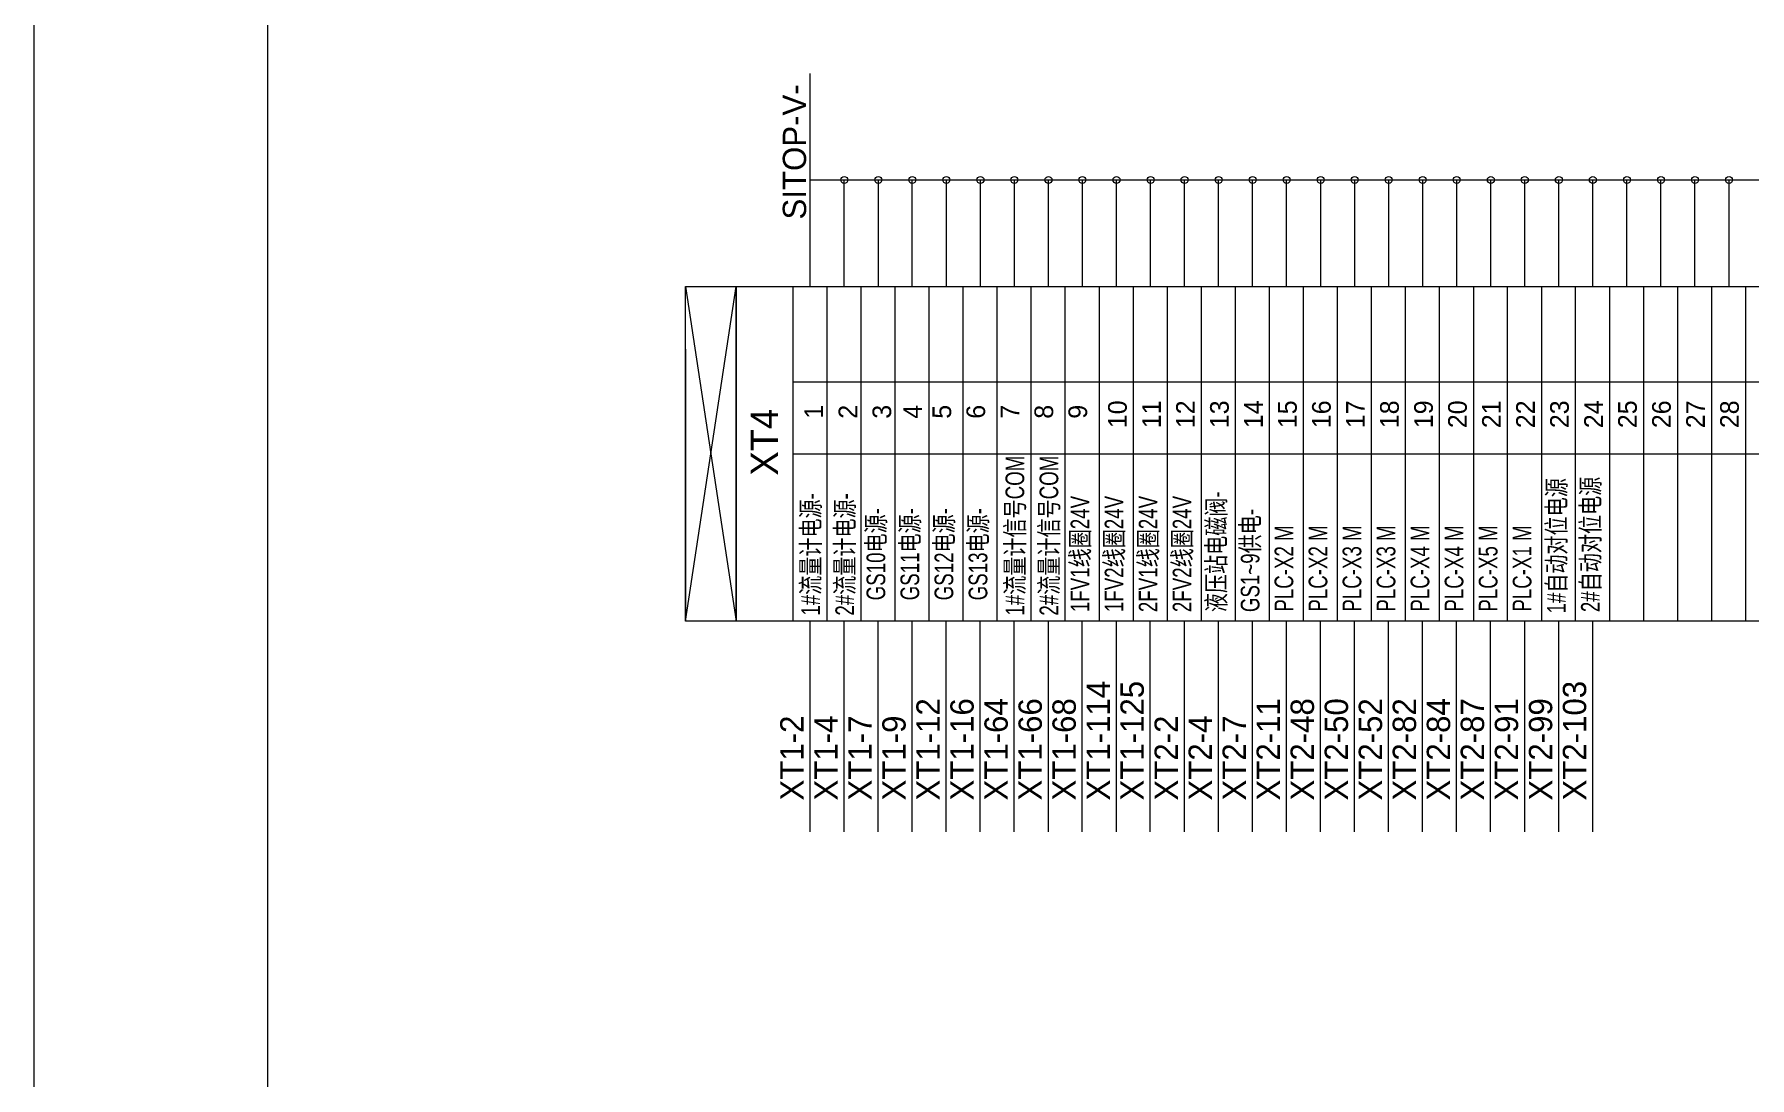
# Model space of a CAD drawing. Header units: millimetres. Extents: x 32626 to 72822, y 60047 to 123188.
# Drawn here: x 44413 to 45883, y 69714 to 70609 of the extents above; entities that cross this region are included whole.
import ezdxf
from ezdxf.enums import TextEntityAlignment as Align

# ---------------------------------------------------------------- set-up
doc = ezdxf.new("R2010")
doc.units = ezdxf.units.MM
doc.header["$LTSCALE"] = 10
for name, color, linetype, lineweight in [('1轮廓实线层', 7, 'Continuous', 18), ('2细线层', 4, 'Continuous', 18), ('图框层', 7, 'Continuous', 18)]:
    doc.layers.add(name, color=color, linetype=linetype, lineweight=lineweight)
doc.styles.add('样式 1', font='SIMYOU.TTF', dxfattribs={"width": 0.75})

msp = doc.modelspace()

# ---------------------------------------------------------------- linework, layer by layer
at = {"layer": '1轮廓实线层'}
for p, q in [((45078.1, 70392.8), (45078.1, 70575.4)), ((45078.1, 70484.1), (46069.5, 70484.1)), ((45107.2, 70392.8), (45107.2, 70484.1)), ((45136.4, 70392.8), (45136.4, 70484.1)), ((45165.5, 70392.8), (45165.5, 70484.1)), ((45194.7, 70392.8), (45194.7, 70484.1)), ((45223.9, 70392.8), (45223.9, 70484.1)), ((45253, 70392.8), (45253, 70484.1)), ((45282.2, 70392.8), (45282.2, 70484.1)), ((45311.3, 70392.8), (45311.3, 70484.1)), ((45340.5, 70392.8), (45340.5, 70484.1)), ((45369.7, 70392.8), (45369.7, 70484.1)), ((45398.8, 70392.8), (45398.8, 70484.1)), ((45428, 70392.8), (45428, 70484.1)), ((45457.1, 70392.8), (45457.1, 70484.1)), ((45486.3, 70392.8), (45486.3, 70484.1)), ((45515.5, 70392.8), (45515.5, 70484.1)), ((45544.6, 70392.8), (45544.6, 70484.1)), ((45573.8, 70392.8), (45573.8, 70484.1)), ((45602.9, 70392.8), (45602.9, 70484.1)), ((45632.1, 70392.8), (45632.1, 70484.1)), ((45661.3, 70392.8), (45661.3, 70484.1)), ((45690.4, 70392.8), (45690.4, 70484.1)), ((45719.6, 70392.8), (45719.6, 70484.1)), ((45748.7, 70392.8), (45748.7, 70484.1)), ((45777.9, 70392.8), (45777.9, 70484.1)), ((45807.1, 70392.8), (45807.1, 70484.1)), ((45836.2, 70392.8), (45836.2, 70484.1)), ((45865.4, 70392.8), (45865.4, 70484.1)), ((44971, 70392.8), (45014.7, 70105.8)), ((44971, 70105.8), (45014.7, 70392.8)), ((44971, 70392.8), (47425, 70392.8)), ((45014.7, 70105.8), (45014.7, 70392.8)), ((45063.1, 70392.8), (45063.1, 70105.8)), ((45063.1, 70392.8), (45063.1, 70105.8)), ((45092.2, 70392.8), (45092.2, 70105.8)), ((45121.4, 70392.8), (45121.4, 70105.8)), ((45150.5, 70392.8), (45150.5, 70105.8)), ((45179.7, 70392.8), (45179.7, 70105.8)), ((45208.9, 70392.8), (45208.9, 70105.8)), ((45238, 70392.8), (45238, 70105.8)), ((45267.2, 70392.8), (45267.2, 70105.8)), ((45296.3, 70392.8), (45296.3, 70105.8)), ((45325.5, 70392.8), (45325.5, 70105.8)), ((45354.7, 70392.8), (45354.7, 70105.8)), ((45383.8, 70392.8), (45383.8, 70105.8)), ((45413, 70392.8), (45413, 70105.8)), ((45442.1, 70392.8), (45442.1, 70105.8)), ((45471.3, 70392.8), (45471.3, 70105.8)), ((45500.5, 70392.8), (45500.5, 70105.8)), ((45529.6, 70392.8), (45529.6, 70105.8)), ((45558.8, 70392.8), (45558.8, 70105.8)), ((45587.9, 70392.8), (45587.9, 70105.8)), ((45617.1, 70392.8), (45617.1, 70105.8)), ((45646.3, 70392.8), (45646.3, 70105.8)), ((45675.4, 70392.8), (45675.4, 70105.8)), ((45704.6, 70392.8), (45704.6, 70105.8)), ((45733.7, 70392.8), (45733.7, 70105.8)), ((45762.9, 70392.8), (45762.9, 70105.8)), ((45792.1, 70392.8), (45792.1, 70105.8)), ((45821.2, 70392.8), (45821.2, 70105.8)), ((45850.4, 70392.8), (45850.4, 70105.8)), ((45879.5, 70392.8), (45879.5, 70105.8)), ((44971, 70339.1), (44971, 70105.8)), ((44971, 70339.1), (44971, 70105.8)), ((44971, 70339.1), (44971, 70105.8)), ((44971, 70339.1), (44971, 70105.8)), ((44971, 70339.1), (44971, 70105.8)), ((44971, 70339.1), (44971, 70105.8)), ((44971, 70339.1), (44971, 70105.8)), ((44971, 70339.1), (44971, 70105.8)), ((44971, 70339.1), (44971, 70105.8)), ((44971, 70339.1), (44971, 70105.8)), ((45014.7, 70339.1), (45014.7, 70105.8)), ((45014.7, 70339.1), (45014.7, 70105.8)), ((47395.9, 70310.7), (45063.1, 70310.7)), ((45063.1, 70249.3), (47395.9, 70249.3)), ((47425, 70105.8), (44971, 70105.8)), ((45077.6, 70105.8), (45077.6, 69925.3)), ((45106.8, 70105.8), (45106.8, 69925.3)), ((45136, 70105.8), (45136, 69925.3)), ((45165.1, 70105.8), (45165.1, 69925.3)), ((45194.3, 70105.8), (45194.3, 69925.3)), ((45223.4, 70105.8), (45223.4, 69925.3)), ((45252.6, 70105.8), (45252.6, 69925.3)), ((45281.8, 70105.8), (45281.8, 69925.3)), ((45310.9, 70105.8), (45310.9, 69925.3)), ((45340.1, 70105.8), (45340.1, 69925.3)), ((45369.2, 70105.8), (45369.2, 69925.3)), ((45398.4, 70105.8), (45398.4, 69925.3)), ((45427.6, 70105.8), (45427.6, 69925.3)), ((45456.7, 70105.8), (45456.7, 69925.3)), ((45485.9, 70105.8), (45485.9, 69925.3)), ((45515, 70105.8), (45515, 69925.3)), ((45544.2, 70105.8), (45544.2, 69925.3)), ((45573.4, 70105.8), (45573.4, 69925.3)), ((45602.5, 70105.8), (45602.5, 69925.3)), ((45631.7, 70105.8), (45631.7, 69925.3)), ((45660.8, 70105.8), (45660.8, 69925.3)), ((45690, 70105.8), (45690, 69925.3)), ((45719.2, 70105.8), (45719.2, 69925.3)), ((45748.3, 70105.8), (45748.3, 69925.3))]:
    msp.add_line(p, q, dxfattribs=at)
msp.add_lwpolyline([(44971, 70105.8), (44971, 70392.8), (45014.7, 70392.8), (45014.7, 70105.8)], close=True, dxfattribs=at)
for centre in [(45107.2, 70484.1), (45136.4, 70484.1), (45165.5, 70484.1), (45194.7, 70484.1), (45223.9, 70484.1), (45253, 70484.1), (45282.2, 70484.1), (45311.3, 70484.1), (45340.5, 70484.1), (45369.7, 70484.1), (45398.8, 70484.1), (45428, 70484.1), (45457.1, 70484.1), (45486.3, 70484.1), (45515.5, 70484.1), (45544.6, 70484.1), (45573.8, 70484.1), (45602.9, 70484.1), (45632.1, 70484.1), (45661.3, 70484.1), (45690.4, 70484.1), (45719.6, 70484.1), (45748.7, 70484.1), (45777.9, 70484.1), (45807.1, 70484.1), (45836.2, 70484.1), (45865.4, 70484.1)]:
    msp.add_circle(centre, 3, dxfattribs=at)
at = {"layer": '2细线层'}
msp.add_line((44413.1, 68574.8), (44413.1, 71934.8), dxfattribs=at)
at = {"layer": '图框层'}
msp.add_line((44613.1, 68654.8), (44613.1, 71854.8), dxfattribs=at)

# ---------------------------------------------------------------- texts
at = {"layer": '1轮廓实线层', "style": '样式 1'}
for s, height, p in [('SITOP-V-', 20, (45074.5, 70450.2)), ('1', 16, (45089.1, 70279.4)), ('2', 16, (45118.3, 70279.4)), ('3', 16, (45147.4, 70279.4)), ('4', 16, (45173.8, 70279.4)), ('5', 16, (45198.8, 70279.4)), ('6', 16, (45227.9, 70279.4)), ('7', 16, (45257.1, 70279.4)), ('8', 16, (45286.2, 70279.4)), ('9', 16, (45315.3, 70279.4)), ('10', 16, (45349.3, 70271.3)), ('11', 16, (45378.5, 70271.3)), ('12', 16, (45407.6, 70271.3)), ('13', 16, (45436.7, 70271.3)), ('14', 16, (45465.9, 70271.3)), ('15', 16, (45495, 70271.3)), ('16', 16, (45524.1, 70271.3)), ('17', 16, (45553.3, 70271.3)), ('18', 16, (45582.4, 70271.3)), ('19', 16, (45611.6, 70271.3)), ('20', 16, (45640.7, 70271.3)), ('21', 16, (45669.8, 70271.3)), ('22', 16, (45699, 70271.3)), ('23', 16, (45728.1, 70271.3)), ('24', 16, (45757.3, 70271.3)), ('25', 16, (45786.4, 70271.3)), ('26', 16, (45815.5, 70271.3)), ('27', 16, (45844.7, 70271.3)), ('28', 16, (45873.8, 70271.3)), ('XT1-114', 20, (45334.8, 69952.1)), ('XT1-125', 20, (45363.9, 69952.1)), ('XT2-103', 20, (45743, 69952.1)), ('XT1-12', 20, (45189, 69952.1)), ('XT1-16', 20, (45218.1, 69952.1)), ('XT1-64', 20, (45247.3, 69952.1)), ('XT1-66', 20, (45276.5, 69952.1)), ('XT1-68', 20, (45305.6, 69952.1)), ('XT2-11', 20, (45480.6, 69952.1)), ('XT2-48', 20, (45509.7, 69952.1)), ('XT2-50', 20, (45538.9, 69952.1)), ('XT2-52', 20, (45568.1, 69952.1)), ('XT2-82', 20, (45597.2, 69952.1)), ('XT2-84', 20, (45626.4, 69952.1)), ('XT2-87', 20, (45655.5, 69952.1)), ('XT2-91', 20, (45684.7, 69952.1)), ('XT2-99', 20, (45713.9, 69952.1)), ('XT1-2', 20, (45072.3, 69952.1)), ('XT1-4', 20, (45101.5, 69952.1)), ('XT1-7', 20, (45130.7, 69952.1)), ('XT1-9', 20, (45159.8, 69952.1)), ('XT2-2', 20, (45393.1, 69952.1)), ('XT2-4', 20, (45422.3, 69952.1)), ('XT2-7', 20, (45451.4, 69952.1))]:
    msp.add_text(s, height=height, rotation=90, dxfattribs=at).set_placement(p)
msp.add_text('XT4', height=23.33, rotation=90, dxfattribs=at).set_placement((45050.4, 70259.3), align=Align.CENTER)
at = {"layer": '1轮廓实线层', "style": '样式 1', "width": 0.75}
for s, p in [('1#流量计信号COM', (45261.4, 70110.6)), ('2#流量计信号COM', (45290.6, 70110.6)), ('1#自动对位电源', (45725.5, 70112.4)), ('2#自动对位电源', (45754.6, 70113.6)), ('1#流量计电源-', (45086.3, 70110.6)), ('2#流量计电源-', (45115.6, 70110.6)), ('1FV1线圈24V', (45317.2, 70113.6)), ('1FV2线圈24V', (45346.4, 70113.6)), ('2FV1线圈24V', (45375.6, 70113.6)), ('2FV2线圈24V', (45404.7, 70113.6)), ('液压站电磁阀-', (45433.9, 70113.6)), ('GS10电源-', (45142.3, 70123.7)), ('GS11电源-', (45171.4, 70123.7)), ('GS12电源-', (45200.6, 70123.7)), ('GS13电源-', (45229.8, 70123.7)), ('GS1~9供电-', (45463, 70113.6))]:
    msp.add_text(s, height=16, rotation=90, dxfattribs=at).set_placement(p)
at = {"layer": '1轮廓实线层', "char_height": 16, "width": 101.6, "attachment_point": 7, "rotation": 90, "style": '样式 1'}
for s, insert in [('PLC-X2 M', (45492.2, 70114)), ('PLC-X2 M', (45521.4, 70114)), ('PLC-X3 M', (45550.5, 70114)), ('PLC-X3 M', (45579.7, 70114)), ('PLC-X4 M', (45608.8, 70114)), ('PLC-X4 M', (45638, 70114)), ('PLC-X5 M', (45667.2, 70114)), ('PLC-X1 M', (45696.3, 70114))]:
    msp.add_mtext(s, dxfattribs=dict(at, insert=insert))

doc.saveas('drawing.dxf')
